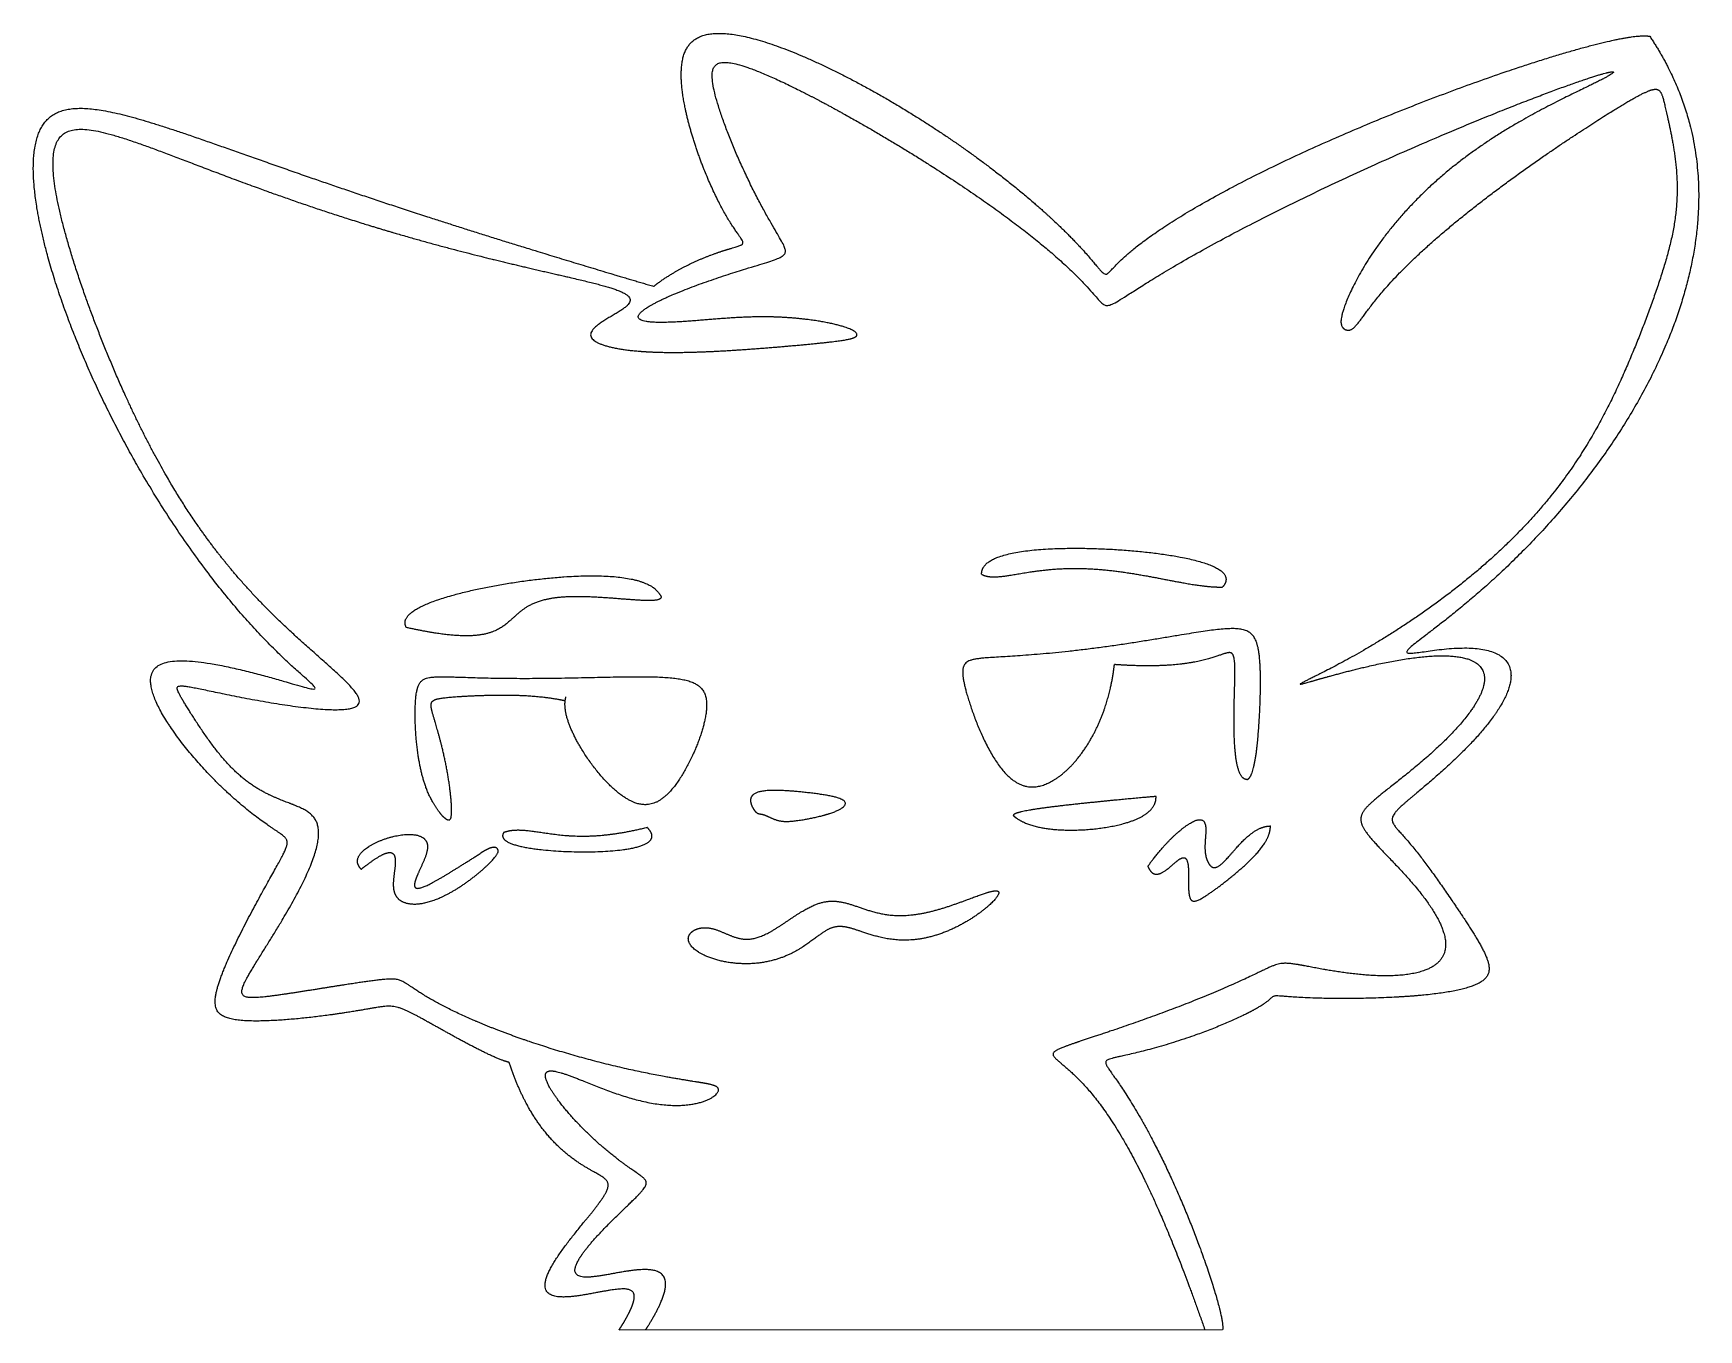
# Model space of a CAD drawing. Header units: inches. Extents: x -0.53 to 6.35, y -4.16 to 1.21.
import ezdxf

# ---------------------------------------------------------------- set-up
doc = ezdxf.new("R2010")
doc.units = ezdxf.units.IN
doc.layers.get('0').update_dxf_attribs({"linetype": 'CONTINUOUS'})

msp = doc.modelspace()

# ---------------------------------------------------------------- linework, layer by layer
msp.add_line((1.8885, -4.156, 0.0249), (4.3844, -4.1554, 0.0249))
for points in [[(2.0313, 0.159, 0.0249), (2.0609, 0.182, 0.0249), (2.1235, 0.2246, 0.0249), (2.2269, 0.2779, 0.0249), (2.3617, 0.3242, 0.0249), (2.431, 0.329, 0.0249), (2.3733, 0.3666, 0.0249), (2.2675, 0.5551, 0.0249), (2.1671, 0.821, 0.0249), (2.1241, 1.0663, 0.0249), (2.1674, 1.1915, 0.0249), (2.2905, 1.2232, 0.0249), (2.4815, 1.183, 0.0249), (2.7256, 1.0837, 0.0249), (3.0031, 0.9368, 0.0249), (3.2891, 0.7553, 0.0249), (3.553, 0.5562, 0.0249), (3.7554, 0.3717, 0.0249), (3.8702, 0.2383, 0.0249), (3.9035, 0.1861, 0.0249), (3.9159, 0.2284, 0.0249), (4.0448, 0.3487, 0.0249), (4.3215, 0.5241, 0.0249), (4.727, 0.7258, 0.0249), (5.1982, 0.923, 0.0249), (5.6535, 1.0858, 0.0249), (5.9378, 1.1683, 0.0249), (6.0765, 1.1951, 0.0249), (6.132, 1.1965, 0.0249), (6.1506, 1.1931, 0.0249)], [(6.1506, 1.1931, 0.0249), (6.1971, 1.1236, 0.0249), (6.2766, 0.9815, 0.0249), (6.355, 0.7587, 0.0249), (6.3796, 0.4452, 0.0249), (6.2908, 0.042, 0.0249), (6.1042, -0.3505, 0.0249), (5.8513, -0.7071, 0.0249), (5.5712, -1.0042, 0.0249), (5.3149, -1.2208, 0.0249), (5.1352, -1.3468, 0.0249), (5.112, -1.3755, 0.0249), (5.2925, -1.3334, 0.0249), (5.5214, -1.3225, 0.0249), (5.6267, -1.4248, 0.0249), (5.5269, -1.6249, 0.0249), (5.3103, -1.8402, 0.0249), (5.109, -1.9975, 0.0249), (5.0532, -2.0492, 0.0249), (5.1298, -2.0994, 0.0249), (5.2497, -2.2575, 0.0249), (5.3894, -2.4636, 0.0249), (5.5055, -2.641, 0.0249), (5.5094, -2.7316, 0.0249), (5.258, -2.7796, 0.0249), (4.905, -2.7914, 0.0249), (4.6285, -2.7827, 0.0249), (4.5816, -2.7655, 0.0249), (4.602, -2.7933, 0.0249), (4.4045, -2.8956, 0.0249), (4.1132, -2.9972, 0.0249), (3.8888, -3.0419, 0.0249), (3.8782, -3.0356, 0.0249), (3.9795, -3.1595, 0.0249), (4.1305, -3.4218, 0.0249), (4.2747, -3.7563, 0.0249), (4.354, -3.992, 0.0249), (4.3823, -4.1046, 0.0249), (4.3862, -4.1444, 0.0249), (4.3844, -4.1554, 0.0249)], [(1.9985, -4.156, 0.0249), (2.0005, -4.153, 0.0249), (2.0099, -4.1383, 0.0249), (2.0404, -4.0902, 0.0249), (2.0927, -3.9936, 0.0249), (2.0888, -3.904, 0.0249), (1.9748, -3.8978, 0.0249), (1.8117, -3.9371, 0.0249), (1.6914, -3.9531, 0.0249), (1.6914, -3.8875, 0.0249), (1.803, -3.7552, 0.0249), (1.9452, -3.6223, 0.0249), (2.0268, -3.5464, 0.0249), (1.991, -3.5274, 0.0249), (1.8765, -3.4531, 0.0249), (1.7315, -3.3264, 0.0249), (1.6114, -3.1855, 0.0249), (1.5611, -3.0881, 0.0249), (1.6025, -3.0711, 0.0249), (1.7215, -3.1188, 0.0249), (1.8842, -3.1883, 0.0249), (2.0496, -3.2329, 0.0249), (2.1866, -3.2332, 0.0249), (2.2776, -3.2028, 0.0249), (2.3104, -3.1651, 0.0249), (2.2969, -3.1441, 0.0249), (2.224, -3.1337, 0.0249), (2.0569, -3.1093, 0.0249), (1.8053, -3.0544, 0.0249), (1.5362, -2.976, 0.0249), (1.2956, -2.8858, 0.0249), (1.1212, -2.8008, 0.0249), (1.023, -2.7362, 0.0249), (0.9845, -2.703, 0.0249), (0.9387, -2.7024, 0.0249), (0.7911, -2.723, 0.0249), (0.5838, -2.7572, 0.0249), (0.3922, -2.7868, 0.0249), (0.3016, -2.7911, 0.0249), (0.3357, -2.7145, 0.0249), (0.449, -2.5417, 0.0249), (0.5787, -2.3282, 0.0249), (0.6607, -2.1389, 0.0249), (0.6513, -2.0295, 0.0249), (0.5649, -1.9913, 0.0249), (0.4594, -1.9576, 0.0249), (0.3516, -1.9008, 0.0249), (0.2526, -1.8055, 0.0249), (0.1648, -1.6828, 0.0249), (0.0915, -1.5665, 0.0249), (0.0464, -1.493, 0.0249), (0.0608, -1.4838, 0.0249), (0.212, -1.5186, 0.0249), (0.4555, -1.5679, 0.0249), (0.6961, -1.6005, 0.0249), (0.8371, -1.5925, 0.0249), (0.8223, -1.5321, 0.0249), (0.7185, -1.4352, 0.0249), (0.5719, -1.3099, 0.0249), (0.4118, -1.1599, 0.0249), (0.2552, -0.9857, 0.0249), (0.1099, -0.7874, 0.0249), (-0.0225, -0.5659, 0.0249), (-0.1426, -0.3249, 0.0249), (-0.2501, -0.0737, 0.0249), (-0.3418, 0.1735, 0.0249), (-0.4123, 0.4003, 0.0249), (-0.4546, 0.59, 0.0249), (-0.4604, 0.7285, 0.0249), (-0.421, 0.8063, 0.0249), (-0.3267, 0.821, 0.0249), (-0.1693, 0.7795, 0.0249), (0.0539, 0.6949, 0.0249), (0.3392, 0.5838, 0.0249), (0.6756, 0.4641, 0.0249), (1.0412, 0.3515, 0.0249), (1.4068, 0.2581, 0.0249), (1.7228, 0.1876, 0.0249), (1.9453, 0.1373, 0.0249), (1.969, 0.0845, 0.0249), (1.7948, 0.0115, 0.0249), (1.7337, -0.0528, 0.0249), (1.8281, -0.0946, 0.0249), (1.977, -0.1152, 0.0249), (2.1686, -0.1169, 0.0249), (2.3771, -0.1058, 0.0249), (2.5881, -0.0885, 0.0249), (2.7695, -0.0716, 0.0249), (2.8618, -0.0592, 0.0249), (2.8855, -0.0422, 0.0249), (2.8565, -0.0172, 0.0249), (2.769, 0.0076, 0.0249), (2.6424, 0.0276, 0.0249), (2.5004, 0.0361, 0.0249), (2.3568, 0.0305, 0.0249), (2.2036, 0.0158, 0.0249), (2.0541, 0.005, 0.0249), (1.9335, 0.0122, 0.0249), (1.9712, 0.067, 0.0249), (2.1708, 0.1553, 0.0249), (2.4164, 0.235, 0.0249), (2.5836, 0.2796, 0.0249), (2.5929, 0.3002, 0.0249), (2.5234, 0.4029, 0.0249), (2.4219, 0.5899, 0.0249), (2.3246, 0.8143, 0.0249), (2.2627, 1.0066, 0.0249), (2.2634, 1.1029, 0.0249), (2.3755, 1.0917, 0.0249), (2.6066, 0.9901, 0.0249), (2.9192, 0.8204, 0.0249), (3.2559, 0.6142, 0.0249), (3.5552, 0.4051, 0.0249), (3.7662, 0.2259, 0.0249), (3.8735, 0.1044, 0.0249), (3.8969, 0.0595, 0.0249), (3.9517, 0.0969, 0.0249), (4.118, 0.207, 0.0249), (4.4043, 0.3702, 0.0249), (4.7836, 0.5601, 0.0249), (5.1991, 0.7481, 0.0249), (5.584, 0.907, 0.0249), (5.8729, 1.0148, 0.0249), (6.0213, 1.06, 0.0249), (6.0131, 1.042, 0.0249), (5.8928, 0.9843, 0.0249), (5.7053, 0.8954, 0.0249), (5.4865, 0.7715, 0.0249), (5.269, 0.6107, 0.0249), (5.0784, 0.4138, 0.0249), (4.9385, 0.209, 0.0249), (4.8612, 0.0246, 0.0249), (4.8725, -0.0144, 0.0249), (4.9054, -0.03, 0.0249), (4.9319, -0.0173, 0.0249), (4.9822, 0.0621, 0.0249), (5.089, 0.1955, 0.0249), (5.2698, 0.3658, 0.0249), (5.4949, 0.545, 0.0249), (5.7307, 0.7128, 0.0249), (5.9404, 0.8508, 0.0249), (6.0938, 0.9454, 0.0249), (6.1791, 0.987, 0.0249), (6.2005, 0.9709, 0.0249), (6.2144, 0.8969, 0.0249), (6.2451, 0.7725, 0.0249), (6.2707, 0.611, 0.0249), (6.2647, 0.4268, 0.0249), (6.2111, 0.2331, 0.0249), (6.1418, 0.0369, 0.0249), (6.0643, -0.1591, 0.0249), (5.9755, -0.3546, 0.0249), (5.8648, -0.5503, 0.0249), (5.721, -0.7459, 0.0249), (5.5374, -0.9386, 0.0249), (5.3181, -1.1217, 0.0249), (5.0836, -1.282, 0.0249), (4.8757, -1.4007, 0.0249), (4.731, -1.4718, 0.0249), (4.6789, -1.4957, 0.0249), (4.7323, -1.4804, 0.0249), (4.8812, -1.4366, 0.0249), (5.0855, -1.3864, 0.0249), (5.2905, -1.3578, 0.0249), (5.4407, -1.3749, 0.0249), (5.4944, -1.4518, 0.0249), (5.4377, -1.5813, 0.0249), (5.299, -1.734, 0.0249), (5.1296, -1.8737, 0.0249), (4.9898, -1.9774, 0.0249), (4.9294, -2.0381, 0.0249), (4.9776, -2.1111, 0.0249), (5.1077, -2.2371, 0.0249), (5.2511, -2.3954, 0.0249), (5.3333, -2.5502, 0.0249), (5.2979, -2.6594, 0.0249), (5.1434, -2.7026, 0.0249), (4.9329, -2.6919, 0.0249), (4.7467, -2.6567, 0.0249), (4.6372, -2.6316, 0.0249), (4.5977, -2.6451, 0.0249), (4.4854, -2.7041, 0.0249), (4.2817, -2.7926, 0.0249), (4.03, -2.8859, 0.0249), (3.806, -2.9597, 0.0249), (3.6783, -3.0008, 0.0249), (3.6694, -3.0197, 0.0249), (3.7232, -3.0578, 0.0249), (3.815, -3.1383, 0.0249), (3.9252, -3.2789, 0.0249), (4.0458, -3.4893, 0.0249), (4.1477, -3.7176, 0.0249), (4.2276, -3.9231, 0.0249), (4.2825, -4.0754, 0.0249), (4.3104, -4.1554, 0.0249)], [(1.4338, -3.0506, 0.0249), (1.4155, -3.046, 0.0249), (1.3684, -3.0288, 0.0249), (1.2668, -2.9793, 0.0249), (1.1038, -2.8863, 0.0249), (0.9646, -2.806, 0.0249), (0.9242, -2.8163, 0.0249), (0.7343, -2.8526, 0.0249), (0.4521, -2.8856, 0.0249), (0.2234, -2.8851, 0.0249), (0.1868, -2.8136, 0.0249), (0.2843, -2.5807, 0.0249), (0.4314, -2.3093, 0.0249), (0.5362, -2.1317, 0.0249), (0.5263, -2.1253, 0.0249), (0.366, -2.0346, 0.0249), (0.1297, -1.8125, 0.0249), (-0.0581, -1.5531, 0.0249), (-0.0862, -1.385, 0.0249), (0.1066, -1.3705, 0.0249), (0.4209, -1.4458, 0.0249), (0.6623, -1.5253, 0.0249), (0.6562, -1.5131, 0.0249), (0.4494, -1.348, 0.0249), (0.1721, -1.0294, 0.0249), (-0.1128, -0.5989, 0.0249), (-0.3475, -0.1238, 0.025), (-0.5017, 0.3199, 0.025), (-0.5584, 0.6635, 0.0249), (-0.5161, 0.8637, 0.0249), (-0.3835, 0.9163, 0.0249), (-0.1783, 0.8815, 0.025), (0.0867, 0.7948, 0.0252), (0.4009, 0.682, 0.0254), (0.7564, 0.5574, 0.0257), (1.1476, 0.4282, 0.0257), (1.4862, 0.3225, 0.0256), (1.7535, 0.2415, 0.0253), (1.9377, 0.1866, 0.025), (2.0313, 0.159, 0.0249)], [(3.3876, -1.032, 0.0249), (3.3869, -1.0089, 0.0249), (3.4086, -0.9694, 0.0249), (3.5102, -0.9303, 0.0249), (3.7554, -0.9135, 0.0249), (4.1185, -0.9352, 0.0249), (4.3406, -0.979, 0.0249), (4.4094, -1.026, 0.0249), (4.4017, -1.0639, 0.0249), (4.3844, -1.0845, 0.0249)], [(3.3876, -1.032, 0.0249), (3.3953, -1.0362, 0.0249), (3.4127, -1.0425, 0.0249), (3.4443, -1.0454, 0.0249), (3.498, -1.0382, 0.0249), (3.586, -1.0211, 0.0249), (3.6949, -1.007, 0.0249), (3.8202, -1.0052, 0.0249), (3.9514, -1.0175, 0.0249), (4.0805, -1.0396, 0.0249), (4.2002, -1.0641, 0.0249), (4.2837, -1.079, 0.0249), (4.3377, -1.0844, 0.0249), (4.3695, -1.085, 0.0249), (4.3844, -1.0845, 0.0249)], [(1.0087, -1.2521, 0.0249), (0.9985, -1.2338, 0.0249), (1.0018, -1.1979, 0.0249), (1.0777, -1.1465, 0.0249), (1.2943, -1.0846, 0.0249), (1.6441, -1.0325, 0.0249), (1.8906, -1.0293, 0.0249), (2.0089, -1.0611, 0.0249), (2.0502, -1.1, 0.0249), (2.0616, -1.1239, 0.0249)], [(2.0616, -1.1239, 0.0249), (2.0631, -1.1296, 0.0249), (2.0581, -1.1385, 0.0249), (2.0263, -1.1439, 0.0249), (1.9414, -1.1384, 0.0249), (1.7984, -1.1248, 0.0249), (1.6565, -1.1206, 0.0249), (1.5465, -1.1385, 0.0249), (1.4783, -1.1808, 0.0249), (1.4311, -1.2348, 0.0249), (1.3683, -1.2811, 0.0249), (1.2723, -1.2943, 0.0249), (1.1586, -1.2826, 0.0249), (1.0621, -1.2641, 0.0249), (1.0087, -1.2521, 0.0249)], [(4.4846, -1.8812, 0.0249), (4.4928, -1.8788, 0.0249), (4.5073, -1.8618, 0.0249), (4.524, -1.7991, 0.0249), (4.5373, -1.6558, 0.0249), (4.5448, -1.4519, 0.0249), (4.5369, -1.2986, 0.0249), (4.4931, -1.2446, 0.0249), (4.3506, -1.2573, 0.0249), (4.1152, -1.3007, 0.0249), (3.832, -1.3452, 0.0249), (3.5658, -1.37, 0.0249), (3.3744, -1.378, 0.0249), (3.2967, -1.3842, 0.0249), (3.3055, -1.4683, 0.0249), (3.3594, -1.6441, 0.0249), (3.4448, -1.8282, 0.0249), (3.5498, -1.9336, 0.0249), (3.6644, -1.9119, 0.0249), (3.7684, -1.8276, 0.0249), (3.8524, -1.7064, 0.0249), (3.8994, -1.5936, 0.0249), (3.9227, -1.502, 0.0249), (3.933, -1.438, 0.0249), (3.9368, -1.4052, 0.0249)], [(4.4846, -1.8812, 0.0249), (4.4741, -1.8804, 0.0249), (4.4561, -1.8686, 0.0249), (4.4377, -1.8202, 0.0249), (4.4285, -1.7055, 0.0249), (4.4323, -1.5364, 0.0249), (4.438, -1.4014, 0.0249), (4.4316, -1.3458, 0.0249), (4.4003, -1.3561, 0.0249), (4.3366, -1.3809, 0.0249), (4.239, -1.4043, 0.0249), (4.134, -1.4122, 0.0249), (4.0409, -1.4114, 0.0249), (3.9726, -1.4078, 0.0249), (3.9368, -1.4052, 0.0249)], [(1.156, -2.0294, 0.0249), (1.1405, -2.01, 0.0249), (1.1114, -1.9698, 0.0249), (1.076, -1.8975, 0.0249), (1.0494, -1.7687, 0.0249), (1.0406, -1.5988, 0.0249), (1.0488, -1.4798, 0.0249), (1.0808, -1.4508, 0.0249), (1.1973, -1.4562, 0.0249), (1.4008, -1.464, 0.0249), (1.6586, -1.4625, 0.0249), (1.9179, -1.4537, 0.0249), (2.1259, -1.4534, 0.0249), (2.2423, -1.4799, 0.0249), (2.2659, -1.5674, 0.0249), (2.2269, -1.717, 0.0249), (2.151, -1.8768, 0.0249), (2.0615, -1.988, 0.0249), (1.967, -2.003, 0.0249), (1.8535, -1.9229, 0.0249), (1.7422, -1.7841, 0.0249), (1.6795, -1.6659, 0.0249), (1.6613, -1.5936, 0.0249), (1.6638, -1.5554, 0.0249), (1.6687, -1.5389, 0.0249)], [(1.156, -2.0294, 0.0249), (1.163, -2.0362, 0.0249), (1.1755, -2.047, 0.0249), (1.1897, -2.0552, 0.0249), (1.1994, -2.0406, 0.0249), (1.1951, -1.953, 0.0249), (1.1786, -1.8421, 0.0249), (1.1549, -1.7356, 0.0249), (1.1303, -1.6502, 0.0249), (1.1117, -1.5923, 0.0249), (1.1065, -1.5608, 0.0249), (1.1228, -1.5479, 0.0249), (1.1691, -1.5411, 0.0249), (1.2439, -1.5358, 0.0249), (1.3407, -1.5313, 0.0249), (1.4499, -1.53, 0.0249), (1.5392, -1.5345, 0.0249), (1.6037, -1.5425, 0.0249), (1.6452, -1.5502, 0.0249), (1.6655, -1.5546, 0.0249)], [(2.4416, -1.9984, 0.0249), (2.4387, -1.9933, 0.0249), (2.4335, -1.9821, 0.0249), (2.4284, -1.9635, 0.0249), (2.4343, -1.9428, 0.0249), (2.468, -1.9273, 0.0249), (2.5292, -1.9236, 0.0249), (2.6115, -1.9284, 0.0249), (2.7023, -1.9385, 0.0249), (2.7851, -1.9507, 0.0249), (2.8318, -1.9685, 0.0249), (2.828, -1.9921, 0.0249), (2.7828, -2.0161, 0.0249), (2.7141, -2.0349, 0.0249), (2.6484, -2.0479, 0.0249), (2.5976, -2.0548, 0.0249), (2.5617, -2.0549, 0.0249), (2.5346, -2.048, 0.0249), (2.5103, -2.0364, 0.0249), (2.4849, -2.024, 0.0249), (2.4689, -2.0228, 0.0249), (2.4598, -2.0217, 0.0249), (2.4506, -2.0125, 0.0249), (2.4444, -2.0034, 0.0249), (2.4416, -1.9984, 0.0249)], [(3.5183, -2.0294, 0.0249), (3.5334, -2.0431, 0.0249), (3.5702, -2.0663, 0.0249), (3.645, -2.0888, 0.0249), (3.7752, -2.097, 0.0249), (3.9481, -2.0783, 0.0249), (4.0565, -2.0422, 0.0249), (4.1004, -2.0021, 0.0249), (4.1094, -1.9689, 0.0249), (4.1088, -1.9507, 0.0249)], [(4.1088, -1.9507, 0.0249), (4.0721, -1.9539, 0.0249), (4.0002, -1.9605, 0.0249), (3.8968, -1.9702, 0.0249), (3.7689, -1.9831, 0.0249), (3.6331, -1.999, 0.0249), (3.5562, -2.0114, 0.0249), (3.5251, -2.0205, 0.0249), (3.5183, -2.0265, 0.0249), (3.5183, -2.0294, 0.0249)], [(4.0751, -2.2397, 0.0249), (4.0865, -2.2234, 0.0249), (4.1102, -2.1916, 0.0249), (4.1485, -2.146, 0.0249), (4.2025, -2.0921, 0.0249), (4.2628, -2.0482, 0.0249), (4.3038, -2.0386, 0.0249), (4.3188, -2.0666, 0.0249), (4.3129, -2.1203, 0.0249), (4.3094, -2.1663, 0.0249), (4.3136, -2.2027, 0.0249), (4.3262, -2.2318, 0.0249), (4.3451, -2.2531, 0.0249), (4.3743, -2.2399, 0.0249), (4.414, -2.1954, 0.0249), (4.463, -2.136, 0.0249), (4.508, -2.0952, 0.0249), (4.5441, -2.0777, 0.0249), (4.5691, -2.0733, 0.0249), (4.5819, -2.0728, 0.0249)], [(0.8219, -2.2519, 0.0249), (0.8136, -2.2432, 0.0249), (0.8026, -2.2258, 0.0249), (0.8029, -2.1992, 0.0249), (0.8335, -2.1643, 0.0249), (0.9038, -2.1279, 0.0249), (0.9836, -2.1061, 0.0249), (1.0512, -2.1044, 0.0249), (1.0914, -2.1234, 0.0249), (1.102, -2.1569, 0.0249), (1.0889, -2.2018, 0.0249), (1.064, -2.2528, 0.0249), (1.0415, -2.3022, 0.0249), (1.0376, -2.3324, 0.0249), (1.0606, -2.3356, 0.0249), (1.1135, -2.3111, 0.0249), (1.1795, -2.2716, 0.0249), (1.2417, -2.2326, 0.0249), (1.2887, -2.2028, 0.0249), (1.3135, -2.1869, 0.0249)], [(1.4118, -2.0989, 0.0249), (1.4034, -2.1116, 0.0249), (1.4042, -2.1344, 0.0249), (1.4584, -2.161, 0.0249), (1.6153, -2.182, 0.0249), (1.8569, -2.1842, 0.0249), (2.0012, -2.1623, 0.0249), (2.0375, -2.1283, 0.0249), (2.0222, -2.0966, 0.0249), (2.0046, -2.0785, 0.0249)], [(1.4118, -2.0989, 0.0249), (1.4234, -2.0945, 0.0249), (1.4484, -2.0883, 0.0249), (1.4914, -2.0871, 0.0249), (1.5598, -2.0981, 0.0249), (1.6673, -2.1161, 0.0249), (1.7786, -2.1187, 0.0249), (1.8825, -2.1057, 0.0249), (1.9622, -2.0889, 0.0249), (2.0046, -2.0785, 0.0249)], [(4.0751, -2.2397, 0.0249), (4.0805, -2.2528, 0.0249), (4.0928, -2.2721, 0.0249), (4.1154, -2.2806, 0.0249), (4.1518, -2.2585, 0.0249), (4.1966, -2.2139, 0.0249), (4.2295, -2.1924, 0.0249), (4.2438, -2.2186, 0.0249), (4.2439, -2.2813, 0.0249), (4.2414, -2.3496, 0.0249), (4.2498, -2.3907, 0.0249), (4.2792, -2.3859, 0.0249), (4.3301, -2.3533, 0.0249), (4.396, -2.3039, 0.0249), (4.4666, -2.2464, 0.0249), (4.5298, -2.1864, 0.0249), (4.565, -2.1394, 0.0249), (4.5788, -2.1055, 0.0249), (4.5819, -2.0836, 0.0249), (4.5819, -2.0728, 0.0249)], [(0.8219, -2.2519, 0.0249), (0.8337, -2.2426, 0.0249), (0.8559, -2.2254, 0.0249), (0.8853, -2.2044, 0.0249), (0.9168, -2.1858, 0.0249), (0.9438, -2.1788, 0.0249), (0.9592, -2.1876, 0.0249), (0.9648, -2.2107, 0.0249), (0.9622, -2.2443, 0.0249), (0.9559, -2.283, 0.0249), (0.9525, -2.3217, 0.0249), (0.9578, -2.3554, 0.0249), (0.9765, -2.3804, 0.0249), (1.0082, -2.3949, 0.0249), (1.0491, -2.3983, 0.0249), (1.0974, -2.39, 0.0249), (1.1511, -2.3704, 0.0249), (1.2079, -2.3404, 0.0249), (1.2649, -2.3023, 0.0249), (1.3177, -2.2603, 0.0249), (1.3617, -2.2194, 0.0249), (1.3862, -2.1901, 0.0249), (1.3911, -2.1744, 0.0249), (1.3854, -2.1657, 0.0249), (1.3765, -2.1596, 0.0249), (1.3611, -2.1611, 0.0249), (1.3442, -2.1682, 0.0249), (1.3295, -2.1766, 0.0249), (1.319, -2.1833, 0.0249), (1.3135, -2.1869, 0.0249)], [(2.1957, -2.506, 0.0249), (2.1878, -2.5111, 0.0249), (2.1747, -2.5235, 0.0249), (2.1667, -2.5481, 0.0249), (2.1898, -2.5852, 0.0249), (2.2662, -2.6253, 0.0249), (2.3711, -2.647, 0.0249), (2.4792, -2.644, 0.0249), (2.5731, -2.618, 0.0249), (2.647, -2.5774, 0.0249), (2.7025, -2.5341, 0.0249), (2.7465, -2.5, 0.0249), (2.7876, -2.4842, 0.0249), (2.8334, -2.4894, 0.0249), (2.8891, -2.5094, 0.0249), (2.9576, -2.5333, 0.0249), (3.039, -2.5488, 0.0249), (3.1307, -2.5458, 0.0249), (3.2268, -2.5201, 0.0249), (3.3182, -2.4763, 0.0249), (3.3947, -2.4244, 0.0249), (3.4468, -2.3768, 0.0249), (3.4672, -2.3447, 0.0249), (3.4525, -2.3354, 0.0249), (3.4054, -2.3482, 0.0249), (3.3334, -2.376, 0.0249), (3.2465, -2.4085, 0.0249), (3.1552, -2.4348, 0.0249), (3.0684, -2.4468, 0.0249), (2.9907, -2.4422, 0.0249), (2.9224, -2.4244, 0.0249), (2.861, -2.4011, 0.0249), (2.8023, -2.3825, 0.0249), (2.7418, -2.3796, 0.0249), (2.6762, -2.4043, 0.0249), (2.6064, -2.4498, 0.0249), (2.5359, -2.5002, 0.0249), (2.4687, -2.5374, 0.0249), (2.4078, -2.5479, 0.0249), (2.354, -2.5306, 0.0249), (2.3012, -2.5028, 0.0249), (2.2565, -2.4897, 0.0249), (2.2225, -2.4932, 0.0249), (2.2037, -2.501, 0.0249), (2.1957, -2.506, 0.0249)], [(1.8885, -4.156, 0.0249), (1.897, -4.1431, 0.0249), (1.9127, -4.1181, 0.0249), (1.9324, -4.0834, 0.0249), (1.9507, -4.0426, 0.0249), (1.9569, -4.0025, 0.0249), (1.9326, -3.9809, 0.0249), (1.8559, -3.9897, 0.0249), (1.7477, -4.0133, 0.0249), (1.6418, -4.0287, 0.0249), (1.5757, -4.0118, 0.0249), (1.5733, -3.9504, 0.0249), (1.629, -3.8535, 0.0249), (1.7165, -3.7425, 0.0249), (1.8009, -3.6427, 0.0249), (1.8511, -3.5722, 0.0249), (1.8471, -3.5374, 0.0249), (1.8019, -3.5125, 0.0249), (1.7318, -3.476, 0.0249), (1.6496, -3.4169, 0.0249), (1.5667, -3.3285, 0.0249), (1.5066, -3.2328, 0.0249), (1.4676, -3.1471, 0.0249), (1.4446, -3.0838, 0.0249), (1.4338, -3.0506, 0.0249)]]:
    msp.add_open_spline(points, degree=5)

doc.saveas('drawing.dxf')
